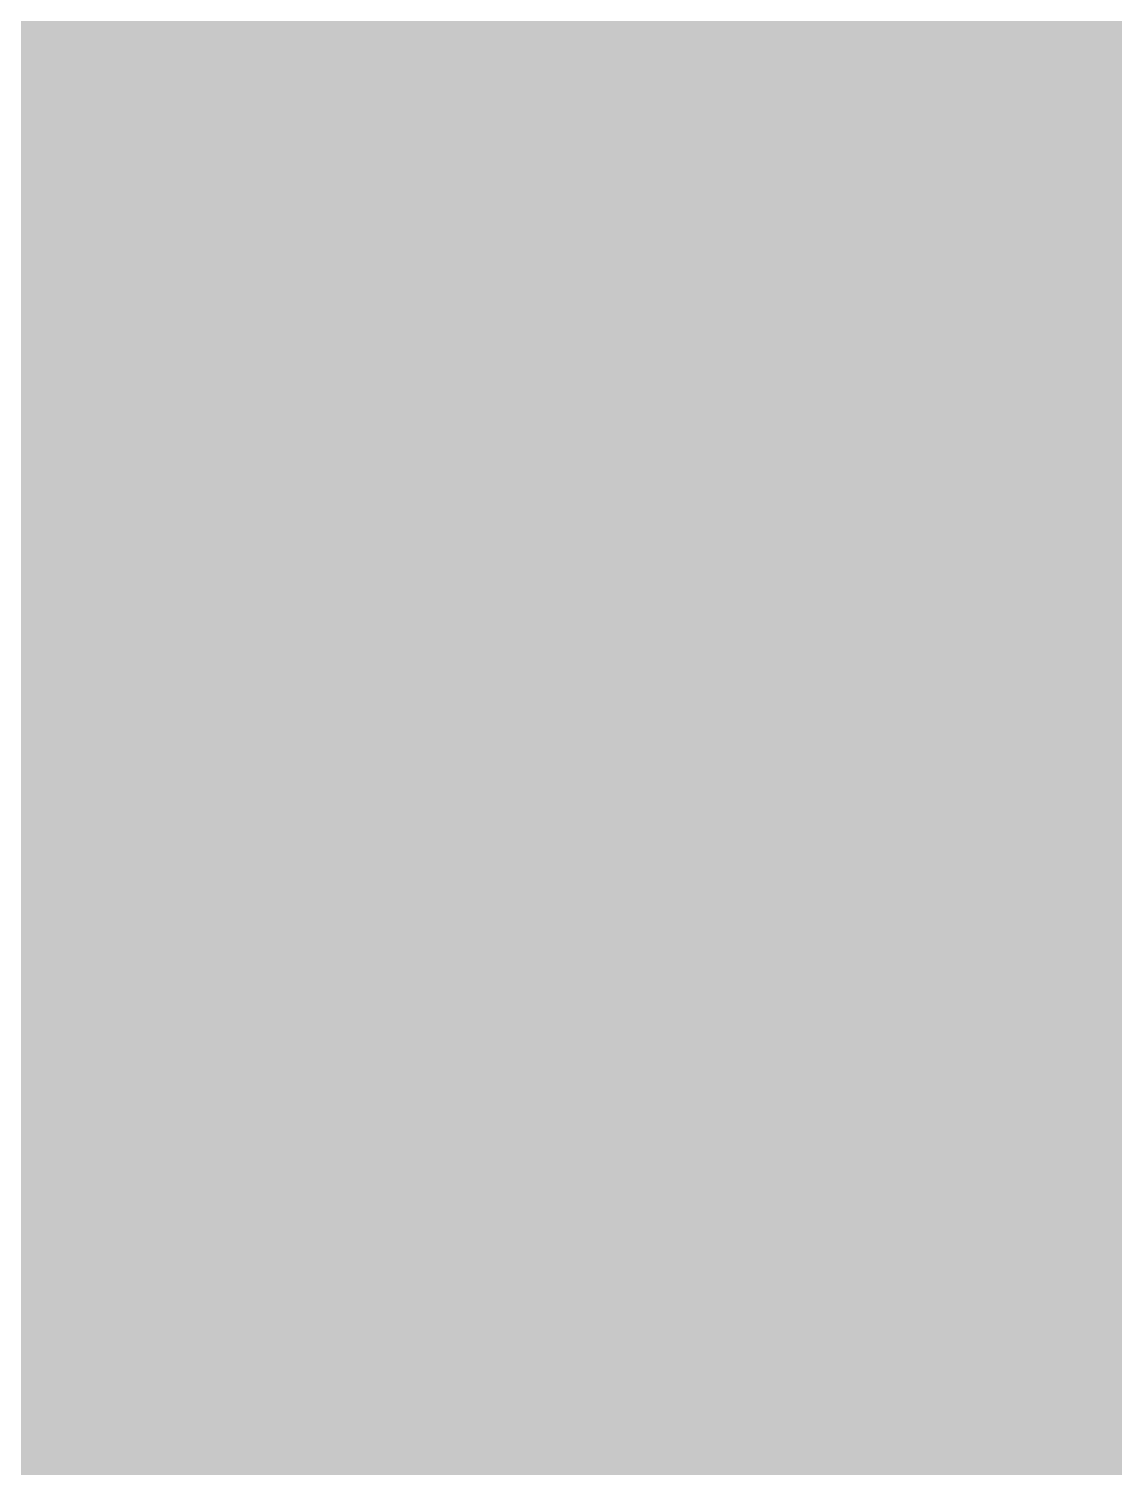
# Model space of a CAD drawing. Extents: x -72 to 72, y -47 to 50.
# Drawn here: x -31.14 to -26.86, y 4.85 to 10.51 of the extents above; entities that cross this region are included whole.
import ezdxf

# ---------------------------------------------------------------- set-up
doc = ezdxf.new("R2010")
doc.units = 0
doc.header["$MEASUREMENT"] = 0
doc.layers.get('0').update_dxf_attribs({"linetype": 'CONTINUOUS'})
for name, color, linetype in [('22-303-0_BOT', 7, 'CONTINUOUS'), ('22-303-0_DRD', 7, 'CONTINUOUS'), ('22-303-0_GND', 6, 'CONTINUOUS'), ('22-303-0_IN1', 4, 'CONTINUOUS'), ('22-303-0_IN2', 3, 'CONTINUOUS'), ('22-303-0_PWR', 5, 'CONTINUOUS'), ('22-303-0_SMB', 10, 'CONTINUOUS'), ('22-303-0_SMT', 14, 'CONTINUOUS'), ('22-303-0_SPB', 9, 'CONTINUOUS'), ('22-303-0_SPT', 12, 'CONTINUOUS'), ('22-303-0_SSB', 11, 'CONTINUOUS'), ('22-303-0_SST', 13, 'CONTINUOUS'), ('22-303-0_TOP', 8, 'CONTINUOUS'), ('THRUHOLE_TAP', 7, 'CONTINUOUS')]:
    doc.layers.add(name, color=color, linetype=linetype)

# ---------------------------------------------------------------- blocks, each defined once
blk = doc.blocks.new('RECTANGLE_4')
blk.add_solid([(0.4826, 0.4064), (0.4826, -0.4064), (-0.4826, 0.4064), (-0.4826, -0.4064)])
blk = doc.blocks.new('ROUND_48')
at = {"const_width": 0.29972}
blk.add_lwpolyline([(-0.14986, 0, 1), (0.14986, 0, 1)], format="xyb", close=True, dxfattribs=at)
blk = doc.blocks.new('ROUND_53')
at = {"const_width": 0.29972}
blk.add_lwpolyline([(-0.14986, 0, 1), (0.14986, 0, 1)], format="xyb", close=True, dxfattribs=at)
blk = doc.blocks.new('ROUND_81')
at = {"const_width": 0.0635}
blk.add_lwpolyline([(-0.03175, 0, 1), (0.03175, 0, 1)], format="xyb", close=True, dxfattribs=at)
blk = doc.blocks.new('ROUND_82')
at = {"const_width": 0.50038}
blk.add_lwpolyline([(-0.25019, 0, 1), (0.25019, 0, 1)], format="xyb", close=True, dxfattribs=at)
blk = doc.blocks.new('ROUND_83')
at = {"const_width": 0.50038}
blk.add_lwpolyline([(-0.25019, 0, 1), (0.25019, 0, 1)], format="xyb", close=True, dxfattribs=at)
blk = doc.blocks.new('OBLONG_39')
at = {"const_width": 0.2794}
blk.add_lwpolyline([(0, 0.7493), (0, -0.7493)], dxfattribs=at)
at = {"const_width": 0.1397}
for points in [[(-0.06985, 0.7493, 1), (0.06985, 0.7493, 1)], [(-0.06985, -0.7493, 1), (0.06985, -0.7493, 1)]]:
    blk.add_lwpolyline(points, format="xyb", close=True, dxfattribs=at)
blk = doc.blocks.new('RECTANGLE_40')
blk.add_solid([(0.1397, 0.889), (0.1397, -0.889), (-0.1397, 0.889), (-0.1397, -0.889)])
blk = doc.blocks.new('OBLONG_41')
at = {"const_width": 0.2794}
blk.add_lwpolyline([(0.7493, 0), (-0.7493, 0)], dxfattribs=at)
at = {"const_width": 0.1397}
for points in [[(-0.81915, 0, 1), (-0.67945, 0, 1)], [(0.67945, 0, 1), (0.81915, 0, 1)]]:
    blk.add_lwpolyline(points, format="xyb", close=True, dxfattribs=at)
blk = doc.blocks.new('ROUND_95')
at = {"const_width": 0.10033}
blk.add_lwpolyline([(-0.050164, 0, 1), (0.050164, 0, 1)], format="xyb", close=True, dxfattribs=at)

msp = doc.modelspace()

# ---------------------------------------------------------------- linework, layer by layer
at = {"layer": '22-303-0_BOT'}
for points, const_width in [([(-30.2768, 15.88516), (-30.2768, 6.5024)], 0.254), ([(-30.0482, 15.8877), (-30.0482, 6.5024)], 0.254), ([(-29.8196, 15.8877), (-29.8196, 6.5024)], 0.254), ([(-29.591, 15.8877), (-29.591, 1.6891)], 0.254), ([(-29.3624, 15.8877), (-29.3624, 3.3274)], 0.254), ([(-29.1338, 15.8877), (-29.1338, 3.3274)], 0.254), ([(-30.5054, 15.65656), (-30.5054, 6.5024)], 0.254), ([(-30.734, 15.42796), (-30.734, 6.5024)], 0.254), ([(-30.9626, 15.19936), (-30.9626, 6.5024)], 0.254), ([(-31.0007, 15.16126), (-31.0007, 6.5024)], 0.254), ([(-27.305, 13.13434), (-27.305, 7.8359)], 0.254), ([(-27.5336, 12.92606), (-27.5336, 7.9502)], 0.254), ([(-27.2415, 11.8364), (-27.2415, 10.2108)], 0.254), ([(-28.9052, 10.76706), (-28.9052, 8.65124)], 0.254), ([(-27.7622, 10.69086), (-27.7622, 7.96544)], 0.254), ([(-28.82646, 10.5918), (-31.0007, 10.5918)], 0.254), ([(-27.2415, 10.5918), (-27.813, 10.5918)], 0.254), ([(-28.6766, 10.43178), (-28.6766, 8.8138)], 0.254), ([(-27.9908, 10.414), (-27.9908, 8.65124)], 0.254), ([(-28.55214, 10.3632), (-31.0007, 10.3632)], 0.254), ([(-27.2415, 10.3632), (-28.08986, 10.3632)], 0.254), ([(-28.448, 10.33018), (-28.448, 8.85952)], 0.254), ([(-28.2194, 10.3251), (-28.2194, 8.8138)], 0.254), ([(-26.55824, 10.2108), (-27.2415, 10.2108)], 0.254), ([(-27.0764, 10.2108), (-27.0764, 9.525)], 0.254), ([(-26.55824, 10.2108), (-26.95194, 9.8171)], 0.254), ([(-26.8478, 10.2108), (-26.8478, 9.92124)], 0.254), ([(-26.63444, 10.1346), (-31.0007, 10.1346)], 0.254), ([(-26.86304, 9.906), (-31.0007, 9.906)], 0.254), ([(-27.04592, 9.6774), (-31.0007, 9.6774)], 0.254), ([(-27.0764, 9.525), (-27.0764, 7.05104)], 0.254), ([(-27.0764, 9.4488), (-31.0007, 9.4488)], 0.254), ([(-27.0764, 9.2202), (-31.0007, 9.2202)], 0.254), ([(-27.0764, 8.9916), (-31.0007, 8.9916)], 0.254), ([(-28.77566, 8.763), (-31.0007, 8.763)], 0.254), ([(-27.0764, 8.763), (-28.12034, 8.763)], 0.254), ([(-28.98394, 8.5344), (-31.0007, 8.5344)], 0.254), ([(-27.0764, 8.5344), (-27.91206, 8.5344)], 0.254), ([(-29.04998, 8.3058), (-31.0007, 8.3058)], 0.254), ([(-27.0764, 8.3058), (-27.84602, 8.3058)], 0.254), ([(-26.67, 2.6162), (-26.67, 4.318), (-28.448, 6.096), (-28.448, 8.255)], 0.2032), ([(-29.02458, 8.0772), (-31.0007, 8.0772)], 0.254), ([(-27.0764, 8.0772), (-27.86888, 8.0772)], 0.254), ([(-28.9052, 7.85876), (-28.9052, 3.3274)], 0.254), ([(-28.89504, 7.8486), (-31.0007, 7.8486)], 0.254), ([(-28.8544, 7.80796), (-28.8544, 6.096)], 0.254), ([(-27.0764, 7.8486), (-27.32278, 7.8486)], 0.254), ([(-28.8544, 7.62), (-31.0007, 7.62)], 0.254), ([(-27.0764, 7.62), (-27.13736, 7.62)], 0.254), ([(-28.8544, 7.3914), (-31.0007, 7.3914)], 0.254), ([(-28.8544, 7.1628), (-31.0007, 7.1628)], 0.254), ([(-27.0764, 7.1628), (-27.11704, 7.1628)], 0.254), ([(-28.8544, 6.9342), (-31.0007, 6.9342)], 0.254), ([(-27.305, 6.8961), (-27.305, 5.52704)], 0.254), ([(-27.17546, 6.9342), (-27.26182, 6.9342)], 0.254), ([(-28.0416, 6.87578), (-28.0416, 6.26364)], 0.254), ([(-27.9908, 6.84276), (-27.9908, 6.21284)], 0.254), ([(-27.5336, 6.7818), (-27.5336, 5.75564)], 0.254), ([(-27.7622, 6.76656), (-27.7622, 5.98424)], 0.254), ([(-28.8544, 6.7056), (-31.0007, 6.7056)], 0.254), ([(-27.26436, 6.7056), (-28.0416, 6.7056)], 0.254), ([(-29.6926, 6.5024), (-31.0007, 6.5024)], 0.254), ([(-30.48, 6.5024), (-30.48, 5.7912)], 0.254), ([(-29.6926, 6.5024), (-29.6926, 5.08)], 0.254), ([(-28.8544, 6.477), (-29.6926, 6.477)], 0.254), ([(-27.26182, 6.477), (-28.0416, 6.477)], 0.254), ([(-28.8544, 6.2484), (-29.6926, 6.2484)], 0.254), ([(-28.0416, 6.26364), (-26.38298, 4.60502)], 0.254), ([(-27.15768, 6.2484), (-28.02636, 6.2484)], 0.254), ([(-27.0764, 6.15696), (-27.0764, 5.29844)], 0.254), ([(-28.84678, 6.0198), (-29.6926, 6.0198)], 0.254), ([(-26.82494, 6.0198), (-27.79776, 6.0198)], 0.254), ([(-26.8478, 6.02488), (-26.8478, 5.06984)], 0.254), ([(-29.6926, 5.7912), (-30.48, 5.7912)], 0.254), ([(-30.48, 5.7912), (-29.464, 5.7912)], 0.2032), ([(-28.71724, 5.7912), (-29.6926, 5.7912)], 0.254), ([(-28.72994, 5.8039), (-27.0764, 4.15036)], 0.254), ([(-24.39924, 5.7912), (-27.56916, 5.7912)], 0.254), ([(-28.6766, 5.75056), (-28.6766, 3.3274)], 0.254), ([(-28.48864, 5.5626), (-29.6926, 5.5626)], 0.254), ([(-24.17064, 5.5626), (-27.34056, 5.5626)], 0.254), ([(-28.448, 5.52196), (-28.448, 3.3274)], 0.254), ([(-28.26004, 5.334), (-29.6926, 5.334)], 0.254), ([(-23.94204, 5.334), (-27.11196, 5.334)], 0.254), ([(-28.2194, 5.29336), (-28.2194, 3.84048)], 0.254), ([(-28.03144, 5.1054), (-29.6926, 5.1054)], 0.254), ([(-23.71344, 5.1054), (-26.88336, 5.1054)], 0.254), ([(-29.6926, 5.08), (-31.0007, 5.08)], 0.254), ([(-29.6926, 5.08), (-29.6926, 3.6576)], 0.254), ([(-27.9908, 5.06476), (-27.9908, 4.0767)], 0.254), ([(-27.80284, 4.8768), (-29.6926, 4.8768)], 0.254), ([(-27.7622, 4.83616), (-27.7622, 4.15544)], 0.254)]:
    msp.add_lwpolyline(points, dxfattribs=dict(at, const_width=const_width))
at = {"layer": '22-303-0_BOT', "const_width": 0.254}
for points in [[(-28.92552, 10.922, 0.4142136), (-28.321, 10.31748)], [(-28.321, 10.31748, 0.4142136), (-27.71648, 10.922)], [(-26.95702, 9.81202, 0.1989124), (-27.07591, 9.525)], [(-28.448, 8.85952, 0.4142136), (-29.05252, 8.255)], [(-27.84348, 8.255, 0.4142136), (-28.448, 8.85952)], [(-29.05252, 8.255, 0.2113092), (-28.85464, 7.80769)], [(-27.9527, 7.90702, 0.154319), (-27.84268, 8.255)], [(-27.686, 7.97052, 0.1150023), (-27.95329, 7.90822)], [(-27.08148, 7.366, 0.4142136), (-27.686, 7.97052)], [(-27.686, 6.76148, 0.4142136), (-27.08148, 7.366)], [(-27.0764, 7.05104, 0.2113087), (-27.27416, 6.604)], [(-28.0416, 6.87578, 0.1581908), (-27.686, 6.76039)], [(-27.27452, 6.604, 0.4142136), (-26.67, 5.99948)], [(-28.8544, 6.096, 0.1989133), (-28.73537, 5.80863)], [(-28.8544, 6.096, 0.1989133), (-28.73537, 5.80863)]]:
    msp.add_lwpolyline(points, format="xyb", dxfattribs=at)
at = {"layer": '22-303-0_DRD', "const_width": 0.254}
for points in [[(-27.686, 11.557), (-28.956, 10.287)], [(-27.686, 10.287), (-28.956, 11.557)], [(-27.813, 8.89), (-29.083, 7.62)], [(-27.813, 7.62), (-29.083, 8.89)], [(-27.051, 8.001), (-28.321, 6.731)], [(-27.051, 6.731), (-28.321, 8.001)], [(-26.035, 7.239), (-27.305, 5.969)], [(-26.035, 5.969), (-27.305, 7.239)], [(-28.829, 6.4262), (-30.099, 5.1562)], [(-28.829, 5.1562), (-30.099, 6.4262)]]:
    msp.add_lwpolyline(points, dxfattribs=at)
at = {"layer": '22-303-0_IN1'}
for points, const_width in [([(-29.0576, 16.3703), (-29.0576, 6.23824)], 0.254), ([(-30.6578, 16.26616), (-30.6578, 5.4864)], 0.254), ([(-30.8864, 16.03756), (-30.8864, 5.4864)], 0.254), ([(-31.115, 15.80896), (-31.115, 5.4864)], 0.254), ([(-54.61, 13.97), (-53.213, 15.367), (-48.641, 15.367), (-38.354, 5.08), (-24.003, 5.08), (-22.86, 3.937), (-22.86, 2.54)], 0.2032), ([(-30.4292, 14.95806), (-30.4292, 5.4864)], 0.254), ([(-29.2862, 14.88186), (-29.2862, 6.36778)], 0.254), ([(-30.2006, 14.62278), (-30.2006, 5.4864)], 0.254), ([(-29.5148, 14.605), (-29.5148, 6.39318)], 0.254), ([(-29.972, 14.52118), (-29.972, 6.11886)], 0.254), ([(-29.7434, 14.5161), (-29.7434, 6.32714)], 0.254), ([(-27.686, 7.366), (-26.162, 8.89), (-15.494, 8.89), (-12.192, 12.192), (-12.192, 13.589)], 0.2032), ([(-27.4574, 12.97178), (-27.4574, 8.16864)], 0.254), ([(-27.686, 12.87018), (-27.686, 7.97052)], 0.254), ([(-27.2288, 12.46886), (-27.2288, 8.39724)], 0.254), ([(-27.0002, 12.192), (-27.0002, 8.62584)], 0.254), ([(-26.7716, 12.1031), (-26.7716, 8.85444)], 0.254), ([(-28.829, 10.59434), (-28.829, 8.7249)], 0.254), ([(-28.71724, 10.4648), (-35.1536, 10.4648)], 0.254), ([(-20.8407, 10.4648), (-27.92476, 10.4648)], 0.254), ([(-27.9146, 10.47496), (-27.9146, 8.53948)], 0.254), ([(-28.6004, 10.38606), (-28.6004, 8.8392)], 0.254), ([(-28.3718, 10.32002), (-28.3718, 8.85444)], 0.254), ([(-28.1432, 10.34288), (-28.1432, 8.7757)], 0.254), ([(-20.91944, 10.2362), (-35.1536, 10.2362)], 0.254), ([(-20.9042, 10.0076), (-33.34766, 10.0076)], 0.254), ([(-20.7899, 9.779), (-33.12414, 9.779)], 0.254), ([(-15.40764, 9.5504), (-33.05302, 9.5504)], 0.254), ([(-15.63624, 9.3218), (-32.15386, 9.3218)], 0.254), ([(-26.44902, 9.17702), (-27.65552, 7.97052)], 0.254), ([(-26.53284, 9.0932), (-31.877, 9.0932)], 0.254), ([(-26.76144, 8.8646), (-31.7881, 8.8646)], 0.254), ([(-28.9179, 8.636), (-31.79318, 8.636)], 0.254), ([(-26.99004, 8.636), (-27.9781, 8.636)], 0.254), ([(-29.0322, 8.4074), (-31.89478, 8.4074)], 0.254), ([(-27.21864, 8.4074), (-27.8638, 8.4074)], 0.254), ([(-29.04744, 8.1788), (-32.23006, 8.1788)], 0.254), ([(-27.44724, 8.1788), (-27.84856, 8.1788)], 0.254), ([(-28.9687, 7.9502), (-35.54476, 7.9502)], 0.254), ([(-27.84094, 7.9502), (-27.92476, 7.9502)], 0.254), ([(-27.9146, 7.97052), (-27.9146, 7.9248)], 0.254), ([(-27.65552, 7.97052), (-27.68577, 7.96823)], 0.254), ([(-26.56332, 7.91464), (-27.08148, 7.39394)], 0.254), ([(-28.829, 7.7851), (-28.829, 5.4864)], 0.254), ([(-28.73248, 7.7216), (-35.6108, 7.7216)], 0.254), ([(-26.7716, 7.70636), (-26.7716, 7.19836)], 0.254), ([(-26.62936, 7.7216), (-26.75636, 7.7216)], 0.254), ([(-28.6004, 7.6708), (-28.6004, 5.4864)], 0.254), ([(-28.3718, 7.65556), (-28.3718, 5.4864)], 0.254), ([(-28.27782, 7.493), (-35.7251, 7.493)], 0.254), ([(-27.0002, 7.47776), (-27.0002, 7.10946)], 0.254), ([(-26.62682, 7.493), (-26.98496, 7.493)], 0.254), ([(-27.08148, 7.366), (-27.08212, 7.39391)], 0.254), ([(-28.28036, 7.2644), (-39.96436, 7.2644)], 0.254), ([(-26.52268, 7.2644), (-27.0891, 7.2644)], 0.254), ([(-28.19146, 7.0358), (-39.73576, 7.0358)], 0.254), ([(-27.09164, 7.0358), (-27.178, 7.0358)], 0.254), ([(-28.1432, 6.96976), (-28.1432, 5.4864)], 0.254), ([(-27.2288, 6.96976), (-27.2288, 6.83514)], 0.254), ([(-27.91714, 6.8072), (-39.50716, 6.8072)], 0.254), ([(-27.9146, 6.8072), (-27.9146, 5.4864)], 0.254), ([(-27.4574, 6.8072), (-27.4574, 5.4864)], 0.254), ([(-27.23896, 6.8072), (-27.45486, 6.8072)], 0.254), ([(-27.686, 6.76148), (-27.686, 5.4864)], 0.254), ([(-27.27452, 6.5786), (-39.27856, 6.5786)], 0.254), ([(-29.69514, 6.35), (-39.04996, 6.35)], 0.254), ([(-27.21864, 6.35), (-29.23286, 6.35)], 0.254), ([(-27.2288, 6.37286), (-27.2288, 5.4864)], 0.254), ([(-29.96946, 6.1214), (-38.82136, 6.1214)], 0.254), ([(-27.03322, 6.1214), (-28.956, 6.1214)], 0.254), ([(-27.0002, 6.096), (-27.0002, 5.4864)], 0.254), ([(-26.7716, 6.0071), (-26.7716, 5.4864)], 0.254), ([(-30.05836, 5.8928), (-38.59276, 5.8928)], 0.254), ([(-20.72894, 5.8928), (-28.8671, 5.8928)], 0.254), ([(-30.05582, 5.6642), (-38.36416, 5.6642)], 0.254), ([(-20.28952, 5.6642), (-28.87218, 5.6642)], 0.254), ([(-29.9847, 5.4864), (-38.18636, 5.4864)], 0.254), ([(-24.003, 5.4864), (-28.94076, 5.4864)], 0.254)]:
    msp.add_lwpolyline(points, dxfattribs=dict(at, const_width=const_width))
at = {"layer": '22-303-0_IN1', "const_width": 0.254}
for points in [[(-28.92552, 10.922, 0.4142136), (-28.321, 10.31748)], [(-28.321, 10.31748, 0.4142136), (-27.71648, 10.922)], [(-28.448, 8.85952, 0.4142136), (-29.05252, 8.255)], [(-27.84348, 8.255, 0.4142136), (-28.448, 8.85952)], [(-29.05252, 8.255, 0.4142136), (-28.448, 7.65048)], [(-27.9527, 7.90702, 0.154319), (-27.84268, 8.255)], [(-27.686, 7.97052, 0.1150023), (-27.95329, 7.90822)], [(-28.448, 7.65048, 0.1145327), (-28.18171, 7.71228)], [(-28.1813, 7.71144, 0.1534382), (-28.28986, 7.366)], [(-28.29052, 7.366, 0.4142136), (-27.686, 6.76148)], [(-27.686, 6.76148, 0.4142136), (-27.08148, 7.366)], [(-26.67, 7.20852, 0.4142136), (-27.27452, 6.604)], [(-27.27452, 6.604, 0.4142136), (-26.67, 5.99948)], [(-29.464, 6.39572, 0.4142136), (-30.06852, 5.7912)], [(-28.85948, 5.7912, 0.4142136), (-29.464, 6.39572)], [(-30.06852, 5.7912, 0.1331772), (-29.98571, 5.48581)], [(-28.94076, 5.4864, 0.1326374), (-28.85846, 5.7912)]]:
    msp.add_lwpolyline(points, format="xyb", dxfattribs=at)
at = {"layer": '22-303-0_IN2'}
for points, const_width in [([(-22.733, 6.604), (-22.733, 7.239), (-25.781, 10.287), (-47.879, 10.287), (-52.07, 6.096), (-52.07, 4.572)], 0.2032), ([(-25.94864, 9.8806), (-33.19526, 9.8806)], 0.254), ([(-31.1912, 9.8806), (-31.1912, 8.0264)], 0.254), ([(-30.9626, 9.8806), (-30.9626, 8.0264)], 0.254), ([(-30.734, 9.8806), (-30.734, 8.0264)], 0.254), ([(-30.5054, 9.8806), (-30.5054, 8.0264)], 0.254), ([(-30.2768, 9.8806), (-30.2768, 8.0264)], 0.254), ([(-30.0482, 9.8806), (-30.0482, 8.0264)], 0.254), ([(-29.8196, 9.8806), (-29.8196, 8.0264)], 0.254), ([(-29.591, 9.8806), (-29.591, 8.0264)], 0.254), ([(-29.3624, 9.8806), (-29.3624, 8.0264)], 0.254), ([(-29.1338, 9.8806), (-29.1338, 7.97052)], 0.254), ([(-28.9052, 9.8806), (-28.9052, 8.65124)], 0.254), ([(-28.6766, 9.8806), (-28.6766, 8.8138)], 0.254), ([(-28.448, 9.8806), (-28.448, 8.85952)], 0.254), ([(-28.2194, 9.8806), (-28.2194, 8.8138)], 0.254), ([(-27.9908, 9.8806), (-27.9908, 8.65124)], 0.254), ([(-27.7622, 9.8806), (-27.7622, 7.96544)], 0.254), ([(-27.5336, 9.8806), (-27.5336, 7.9502)], 0.254), ([(-27.305, 9.8806), (-27.305, 7.8359)], 0.254), ([(-27.0764, 9.8806), (-27.0764, 7.05104)], 0.254), ([(-26.8478, 9.8806), (-26.8478, 7.18058)], 0.254), ([(-25.74544, 9.6774), (-33.08096, 9.6774)], 0.254), ([(-25.51684, 9.4488), (-33.05048, 9.4488)], 0.254), ([(-25.28824, 9.2202), (-33.11144, 9.2202)], 0.254), ([(-25.05964, 8.9916), (-33.30702, 8.9916)], 0.254), ([(13.716, -4.445), (-2.921, -4.445), (-13.462, 6.096), (-13.462, 6.985), (-14.986, 8.509), (-21.463, 8.509), (-21.971, 8.001), (-21.971, 6.477), (-22.733, 5.715), (-27.432, 5.715), (-29.337, 7.62), (-33.401, 7.62), (-34.544, 8.763), (-37.084, 8.763)], 0.2032), ([(-28.77566, 8.763), (-33.96996, 8.763)], 0.254), ([(-24.83104, 8.763), (-28.12034, 8.763)], 0.254), ([(-28.98394, 8.5344), (-33.74136, 8.5344)], 0.254), ([(-24.60244, 8.5344), (-27.91206, 8.5344)], 0.254), ([(-29.04998, 8.3058), (-33.51276, 8.3058)], 0.254), ([(-24.37384, 8.3058), (-27.84602, 8.3058)], 0.254), ([(-29.02458, 8.0772), (-33.28416, 8.0772)], 0.254), ([(-24.14524, 8.0772), (-27.86888, 8.0772)], 0.254), ([(-29.337, 8.0264), (-33.23336, 8.0264)], 0.254), ([(-29.0449, 7.90194), (-28.21432, 7.07136)], 0.254), ([(-28.9052, 7.85876), (-28.9052, 7.76224)], 0.254), ([(-28.89504, 7.8486), (-28.99156, 7.8486)], 0.254), ([(-23.91664, 7.8486), (-27.32278, 7.8486)], 0.254), ([(-28.6766, 7.6962), (-28.6766, 7.53364)], 0.254), ([(-28.2194, 7.6962), (-28.2194, 7.65048)], 0.254), ([(-28.448, 7.65048), (-28.448, 7.30504)], 0.254), ([(-28.23464, 7.62), (-28.76296, 7.62)], 0.254), ([(-23.68804, 7.62), (-27.13736, 7.62)], 0.254), ([(-28.29052, 7.3914), (-28.53436, 7.3914)], 0.254), ([(-23.45944, 7.3914), (-27.08148, 7.3914)], 0.254), ([(-29.50464, 7.2136), (-33.401, 7.2136)], 0.254), ([(-31.1912, 7.2136), (-31.1912, 1.9304)], 0.254), ([(-30.9626, 7.2136), (-30.9626, 1.9304)], 0.254), ([(-30.734, 7.2136), (-30.734, 1.9304)], 0.254), ([(-30.5054, 7.2136), (-30.5054, 1.9304)], 0.254), ([(-30.2768, 7.2136), (-30.2768, 1.9304)], 0.254), ([(-30.0482, 7.2136), (-30.0482, 1.9304)], 0.254), ([(-29.8196, 7.2136), (-29.8196, 1.9304)], 0.254), ([(-29.591, 7.2136), (-29.591, 1.9304)], 0.254), ([(-29.50464, 7.2136), (-27.71902, 5.42798)], 0.254), ([(-29.45384, 7.1628), (-46.36516, 7.1628)], 0.254), ([(-28.25496, 7.1628), (-28.30576, 7.1628)], 0.254), ([(-26.90114, 7.1628), (-27.11704, 7.1628)], 0.254), ([(-29.3624, 7.07136), (-29.3624, 1.9304)], 0.254), ([(-29.22524, 6.9342), (-46.59376, 6.9342)], 0.254), ([(-27.305, 6.8961), (-27.305, 6.16204)], 0.254), ([(-27.17546, 6.9342), (-27.26182, 6.9342)], 0.254), ([(-29.1338, 6.84276), (-29.1338, 1.9304)], 0.254), ([(-27.98064, 6.83768), (-27.26436, 6.1214)], 0.254), ([(-27.5336, 6.7818), (-27.5336, 6.39064)], 0.254), ([(-27.7622, 6.76656), (-27.7622, 6.61924)], 0.254), ([(-28.99664, 6.7056), (-46.82236, 6.7056)], 0.254), ([(-27.26436, 6.7056), (-27.84856, 6.7056)], 0.254), ([(-28.9052, 6.61416), (-28.9052, 1.9304)], 0.254), ([(-28.76804, 6.477), (-47.05096, 6.477)], 0.254), ([(-27.26182, 6.477), (-27.61996, 6.477)], 0.254), ([(-28.6766, 6.38556), (-28.6766, 1.9304)], 0.254), ([(-28.53944, 6.2484), (-47.2186, 6.2484)], 0.254), ([(-27.15768, 6.2484), (-27.39136, 6.2484)], 0.254), ([(-28.448, 6.15696), (-28.448, 1.9304)], 0.254), ([(-27.03322, 6.1214), (-27.26436, 6.1214)], 0.254), ([(-27.0764, 6.15696), (-27.0764, 6.1214)], 0.254), ([(-28.31084, 6.0198), (-47.2186, 6.0198)], 0.254), ([(-28.2194, 5.92836), (-28.2194, 3.84048)], 0.254), ([(-28.08224, 5.7912), (-47.2186, 5.7912)], 0.254), ([(-27.9908, 5.69976), (-27.9908, 4.0767)], 0.254), ([(-27.85364, 5.5626), (-47.2186, 5.5626)], 0.254), ([(-27.7622, 5.47116), (-27.7622, 4.15544)], 0.254), ([(-27.57424, 5.334), (-47.2186, 5.334)], 0.254), ([(-27.5336, 5.3213), (-27.5336, 4.1402)], 0.254), ([(-22.733, 5.3086), (-27.432, 5.3086)], 0.254), ([(-27.305, 5.3086), (-27.305, 4.0259)], 0.254), ([(-27.0764, 5.3086), (-27.0764, 1.9304)], 0.254), ([(-26.8478, 5.3086), (-26.8478, 1.9304)], 0.254), ([(-22.71776, 5.1054), (-47.2186, 5.1054)], 0.254), ([(-22.94636, 4.8768), (-31.77286, 4.8768)], 0.254)]:
    msp.add_lwpolyline(points, dxfattribs=dict(at, const_width=const_width))
at = {"layer": '22-303-0_IN2', "const_width": 0.254}
for points in [[(-28.448, 8.85952, 0.4142136), (-29.05252, 8.255)], [(-27.84348, 8.255, 0.4142136), (-28.448, 8.85952)], [(-29.05252, 8.255, 0.4142136), (-28.448, 7.65048)], [(-27.9527, 7.90702, 0.154319), (-27.84268, 8.255)], [(-29.04998, 7.90702, 0.1989124), (-29.337, 8.02591)], [(-29.04998, 7.90702, 0.1989124), (-29.337, 8.02591)], [(-27.686, 7.97052, 0.1150023), (-27.95329, 7.90822)], [(-27.08148, 7.366, 0.4142136), (-27.686, 7.97052)], [(-28.448, 7.65048, 0.1145327), (-28.18171, 7.71228)], [(-28.1813, 7.71144, 0.1534382), (-28.28986, 7.366)], [(-28.29052, 7.366, 0.1278732), (-28.21397, 7.07156)], [(-27.686, 6.76148, 0.4142136), (-27.08148, 7.366)], [(-26.67, 7.20852, 0.4142136), (-27.27452, 6.604)], [(-27.98064, 6.83768, 0.1278727), (-27.686, 6.76108)], [(-27.27452, 6.604, 0.2356246), (-27.03352, 6.12099)], [(-27.71902, 5.42798, 0.1989124), (-27.432, 5.30909)]]:
    msp.add_lwpolyline(points, format="xyb", dxfattribs=at)
at = {"layer": '22-303-0_SSB', "const_width": 0.1524}
for points in [[(-27.432, 10.033), (-24.638, 10.033), (-24.638, 15.367), (-27.432, 15.367), (-27.432, 10.033)], [(-31.05658, 8.22452), (-31.05658, 7.98576)], [(-31.05658, 8.10514), (-30.04058, 8.10514), (-30.21076, 7.98576)], [(-30.8864, 7.50316), (-31.05658, 7.44474), (-31.05658, 7.08914), (-30.8864, 7.03072), (-30.21076, 7.03072), (-30.04058, 7.08914), (-30.04058, 7.44474), (-30.21076, 7.50316)], [(-29.6545, 6.5405), (-29.6545, 3.6195), (-31.2928, 3.6195), (-31.2928, 6.5405), (-29.6545, 6.5405)], [(-29.05506, 5.1943), (-29.05506, 4.72186), (-28.37942, 5.1943), (-28.20924, 5.1943), (-28.03906, 5.13588), (-28.03906, 4.78028), (-28.20924, 4.72186)], [(-26.81224, 5.1943), (-26.81224, 4.72186), (-26.13406, 4.95808), (-26.13406, 5.07746), (-27.15006, 5.07746)]]:
    msp.add_lwpolyline(points, dxfattribs=at)
at = {"layer": '22-303-0_SST', "const_width": 0.1524}
for points in [[(-19.685, 7.493), (-19.685, 15.24), (-28.575, 15.24), (-28.575, 6.35), (-20.828, 6.35), (-19.685, 7.493)], [(-29.95168, 6.04012), (-30.12186, 6.09854), (-30.29204, 6.09854), (-30.45968, 6.04012), (-30.45968, 5.68452), (-30.29204, 5.6261), (-30.12186, 5.6261), (-29.95168, 5.68452), (-29.95168, 6.04012), (-29.78404, 6.09854), (-29.61386, 6.09854), (-29.44368, 6.04012), (-29.44368, 5.68452), (-29.61386, 5.6261), (-29.78404, 5.6261), (-29.95168, 5.68452)], [(-29.44368, 5.26034), (-29.44368, 4.7879), (-30.12186, 5.26034), (-30.29204, 5.26034), (-30.45968, 5.20192), (-30.45968, 4.84632), (-30.29204, 4.7879)]]:
    msp.add_lwpolyline(points, dxfattribs=at)
at = {"layer": '22-303-0_TOP'}
for points, const_width in [([(-23.39848, 5.0038), (-23.39848, 7.14248), (-28.194, 11.938), (-28.321, 11.938)], 0.2032), ([(-23.89886, 5.0038), (-23.89886, 7.00786), (-27.813, 10.922), (-28.321, 10.922)], 0.2032), ([(-29.8831, 10.48766), (-33.58134, 10.48766), (-36.195, 7.874)], 0.2032), ([(-29.8831, 9.98728), (-27.51328, 9.98728), (-24.638, 7.112), (-24.638, 6.604)], 0.2032), ([(-27.68092, 9.58088), (-28.69946, 9.58088)], 0.254), ([(-28.6766, 9.58088), (-28.6766, 9.39292)], 0.254), ([(-28.448, 9.58088), (-28.448, 9.30402)], 0.254), ([(-28.2194, 9.58088), (-28.2194, 9.07796)], 0.254), ([(-27.9908, 9.58088), (-27.9908, 8.65124)], 0.254), ([(-27.7622, 9.58088), (-27.7622, 7.96544)], 0.254), ([(-27.68092, 9.58088), (-25.09774, 6.99516)], 0.254), ([(-33.655, 9.4869), (-29.8831, 9.4869)], 0.2032), ([(-27.54884, 9.4488), (-28.6893, 9.4488)], 0.254), ([(-27.5336, 9.43356), (-27.5336, 7.9502)], 0.254), ([(-28.4099, 9.26846), (-28.16098, 9.01954)], 0.254), ([(-27.32024, 9.2202), (-28.36164, 9.2202)], 0.254), ([(-27.305, 9.20496), (-27.305, 7.8359)], 0.254), ([(-31.06674, 9.0805), (-33.20796, 9.0805)], 0.254), ([(-31.1912, 9.0805), (-31.1912, 7.4422)], 0.254), ([(-31.0769, 8.9916), (-33.30702, 8.9916)], 0.254), ([(-27.09164, 8.9916), (-28.13558, 8.9916)], 0.254), ([(-28.448, 8.255), (-28.448, 8.73252), (-28.702, 8.98652), (-29.8831, 8.98652)], 0.2032), ([(-27.0764, 8.97636), (-27.0764, 7.32536)], 0.254), ([(-31.01594, 8.763), (-34.73196, 8.763)], 0.254), ([(-26.86304, 8.763), (-28.0416, 8.763)], 0.254), ([(-28.0416, 8.73252), (-28.0416, 8.70204)], 0.254), ([(-26.8478, 8.74776), (-26.8478, 7.18058)], 0.254), ([(-31.07436, 8.5344), (-34.96056, 8.5344)], 0.254), ([(-26.63444, 8.5344), (-27.91206, 8.5344)], 0.254), ([(-31.0388, 8.3058), (-31.5976, 8.3058)], 0.254), ([(-26.40584, 8.3058), (-27.84602, 8.3058)], 0.254), ([(-31.06674, 8.0772), (-31.5976, 8.0772)], 0.254), ([(-26.17724, 8.0772), (-27.86888, 8.0772)], 0.254), ([(-31.05404, 7.8486), (-31.5976, 7.8486)], 0.254), ([(-25.94864, 7.8486), (-27.32278, 7.8486)], 0.254), ([(-28.6766, 7.6962), (-28.6766, 7.08914)], 0.254), ([(-28.2194, 7.6962), (-28.2194, 7.65048)], 0.254), ([(-29.8831, 7.48538), (-32.12338, 7.48538), (-32.3342, 7.6962), (-32.385, 7.6962)], 0.2032), ([(-28.448, 7.65048), (-28.448, 6.86054)], 0.254), ([(-31.05658, 7.62), (-31.5976, 7.62)], 0.254), ([(-28.23464, 7.62), (-28.70962, 7.62)], 0.254), ([(-25.72004, 7.62), (-27.13736, 7.62)], 0.254), ([(-31.0769, 7.48538), (-29.8831, 7.48538)], 0.254), ([(-28.6893, 7.48538), (-29.8831, 7.48538)], 0.254), ([(-31.07436, 7.4422), (-31.5976, 7.4422)], 0.254), ([(-28.29052, 7.3914), (-28.69946, 7.3914)], 0.254), ([(-25.49144, 7.3914), (-27.08148, 7.3914)], 0.254), ([(-27.08148, 7.33298), (-27.08148, 7.366)], 0.254), ([(-27.40152, 5.0038), (-27.40152, 7.08152), (-27.686, 7.366)], 0.2032), ([(-28.25496, 7.1628), (-28.72486, 7.1628)], 0.254), ([(-28.71216, 7.12216), (-28.37942, 6.78942)], 0.254), ([(-26.90114, 7.1628), (-27.00274, 7.1628)], 0.254), ([(-28.2194, 7.08152), (-28.2194, 6.06298)], 0.254), ([(-32.385, 6.2738), (-32.385, 6.35), (-31.75, 6.985), (-29.8831, 6.985)], 0.3048), ([(-24.39924, 5.0038), (-24.39924, 3.556), (-24.39924, 2.54), (-24.65324, 2.286), (-27.686, 2.286), (-28.702, 3.302), (-28.702, 6.46684), (-29.21762, 6.985), (-29.8831, 6.985)], 0.3048), ([(-28.10764, 6.9342), (-28.52166, 6.9342)], 0.254), ([(-27.9908, 6.84276), (-27.9908, 6.18744)], 0.254), ([(-27.80792, 6.77418), (-27.80792, 6.1976)], 0.254), ([(-27.80792, 6.7056), (-28.31084, 6.7056)], 0.254), ([(-29.8831, 6.5278), (-31.5595, 6.5278)], 0.254), ([(-31.1912, 6.5278), (-31.1912, 5.09524)], 0.254), ([(-30.9626, 6.5278), (-30.9626, 4.86664)], 0.254), ([(-30.734, 6.5278), (-30.734, 4.63804)], 0.254), ([(-30.5054, 6.5278), (-30.5054, 4.40944)], 0.254), ([(-30.2768, 6.5278), (-30.2768, 4.18084)], 0.254), ([(-30.0482, 6.5278), (-30.0482, 3.95224)], 0.254), ([(-29.40812, 6.5278), (-29.8831, 6.5278)], 0.254), ([(-29.8196, 6.5278), (-29.8196, 3.72364)], 0.254), ([(-29.591, 6.5278), (-29.591, 3.49504)], 0.254), ([(-29.40812, 6.5278), (-29.1592, 6.27888)], 0.254), ([(-29.35732, 6.477), (-31.5976, 6.477)], 0.254), ([(-29.3624, 6.48208), (-29.3624, 3.26644)], 0.254), ([(-27.80792, 6.477), (-28.2448, 6.477)], 0.254), ([(-28.2448, 6.46684), (-28.2448, 6.03504)], 0.254), ([(-29.1592, 6.27888), (-29.1592, 3.302)], 0.254), ([(-29.1592, 6.2484), (-31.5976, 6.2484)], 0.254), ([(-27.80792, 6.2484), (-28.2448, 6.2484)], 0.254), ([(-27.80792, 6.1976), (-27.84602, 6.1976)], 0.254), ([(-29.1592, 6.0198), (-31.5976, 6.0198)], 0.254), ([(-29.1592, 5.7912), (-31.5976, 5.7912)], 0.254), ([(-29.1592, 5.5626), (-41.56456, 5.5626)], 0.254), ([(-29.1592, 5.334), (-31.48076, 5.334)], 0.254), ([(-31.3309, 5.23494), (-27.89936, 1.8034)], 0.254), ([(-29.1592, 5.1054), (-31.20136, 5.1054)], 0.254), ([(-29.1592, 4.8768), (-30.97276, 4.8768)], 0.254)]:
    msp.add_lwpolyline(points, dxfattribs=dict(at, const_width=const_width))
at = {"layer": '22-303-0_TOP', "const_width": 0.254}
for points in [[(-28.6893, 9.4869, 0.053322), (-28.69935, 9.5809)], [(-28.69438, 9.39292, 0.0527234), (-28.68444, 9.4869)], [(-28.41498, 9.27354, 0.1972878), (-28.69946, 9.39242)], [(-28.41498, 9.27354, 0.1972878), (-28.69946, 9.39242)], [(-31.06674, 9.0805, 0.0533228), (-31.07679, 8.98652)], [(-28.0416, 8.73252, 0.1989115), (-28.16063, 9.01989)], [(-31.0769, 8.98652, 0.1517213), (-30.99869, 8.7347)], [(-30.99816, 8.73506, 0.1505104), (-31.07483, 8.48614)], [(-27.84348, 8.255, 0.211308), (-28.04135, 8.70231)], [(-31.0769, 8.48614, 0.1517213), (-30.99869, 8.23432)], [(-27.9527, 7.90702, 0.154319), (-27.84268, 8.255)], [(-30.99816, 8.23468, 0.1505104), (-31.07483, 7.98576)], [(-31.0769, 7.98576, 0.1517213), (-30.99869, 7.73394)], [(-27.686, 7.97052, 0.1150023), (-27.95329, 7.90822)], [(-27.08148, 7.366, 0.4142136), (-27.686, 7.97052)], [(-30.99816, 7.7343, 0.1505104), (-31.07483, 7.48538)], [(-28.6893, 7.48538, 0.1496881), (-28.76552, 7.73428)], [(-28.76296, 7.73938, 0.1379528), (-28.448, 7.6508)], [(-28.448, 7.65048, 0.1145327), (-28.18171, 7.71228)], [(-28.1813, 7.71144, 0.1534382), (-28.28986, 7.366)], [(-31.0769, 7.48538, 0.0243538), (-31.07479, 7.44216)], [(-28.7655, 7.23392, 0.150895), (-28.68784, 7.48538)], [(-28.29052, 7.366, 0.3558857), (-27.80792, 6.77418)], [(-26.99512, 7.112, 0.1488614), (-27.08106, 7.33331)], [(-28.71216, 7.12216, 0.0700728), (-28.76644, 7.23328)], [(-26.67, 7.20852, 0.1432969), (-26.99587, 7.11317)], [(-28.2448, 6.46684, 0.1989116), (-28.37871, 6.79013)], [(-27.9019, 6.1976, 0.2243152), (-28.24524, 6.0354)], [(-27.84602, 6.19252, 0.0316327), (-27.9019, 6.19606)]]:
    msp.add_lwpolyline(points, format="xyb", dxfattribs=at)

# ---------------------------------------------------------------- block references
at = {"layer": '22-303-0_BOT'}
for name, p in [('ROUND_48', (-28.448, 8.255)), ('ROUND_48', (-27.686, 7.366)), ('ROUND_53', (-26.67, 6.604)), ('RECTANGLE_4', (-30.48, 5.7912)), ('ROUND_48', (-29.464, 5.7912))]:
    msp.add_blockref(name, p, dxfattribs=at)
at = {"layer": '22-303-0_GND'}
for name, p in [('ROUND_83', (-28.321, 10.922)), ('ROUND_83', (-28.448, 8.255)), ('ROUND_83', (-27.686, 7.366)), ('ROUND_82', (-26.67, 6.604)), ('ROUND_81', (-29.464, 5.7912))]:
    msp.add_blockref(name, p, dxfattribs=at)
at = {"layer": '22-303-0_IN1'}
for name, p in [('ROUND_48', (-28.448, 8.255)), ('ROUND_48', (-27.686, 7.366)), ('ROUND_53', (-26.67, 6.604)), ('ROUND_53', (-29.464, 5.7912))]:
    msp.add_blockref(name, p, dxfattribs=at)
at = {"layer": '22-303-0_IN2'}
for name, p in [('ROUND_48', (-28.448, 8.255)), ('ROUND_48', (-27.686, 7.366)), ('ROUND_53', (-26.67, 6.604)), ('ROUND_53', (-29.464, 5.7912))]:
    msp.add_blockref(name, p, dxfattribs=at)
at = {"layer": '22-303-0_PWR'}
for name, p in [('ROUND_83', (-28.321, 10.922)), ('ROUND_83', (-28.448, 8.255)), ('ROUND_83', (-27.686, 7.366)), ('ROUND_82', (-26.67, 6.604)), ('ROUND_82', (-29.464, 5.7912))]:
    msp.add_blockref(name, p, dxfattribs=at)
at = {"layer": '22-303-0_SMB'}
msp.add_blockref('RECTANGLE_4', (-30.48, 5.7912), dxfattribs=at)
at = {"layer": '22-303-0_SMT'}
for name, p in [('OBLONG_41', (-29.8831, 10.48766)), ('OBLONG_41', (-29.8831, 9.98728)), ('OBLONG_41', (-29.8831, 9.4869)), ('OBLONG_41', (-29.8831, 8.98652)), ('OBLONG_41', (-29.8831, 8.48614)), ('OBLONG_41', (-29.8831, 7.98576)), ('OBLONG_41', (-29.8831, 7.48538)), ('OBLONG_41', (-29.8831, 6.985)), ('OBLONG_39', (-27.9019, 5.0038)), ('RECTANGLE_40', (-27.40152, 5.0038)), ('OBLONG_39', (-26.90114, 5.0038))]:
    msp.add_blockref(name, p, dxfattribs=at)
at = {"layer": '22-303-0_SPB'}
msp.add_blockref('RECTANGLE_4', (-30.48, 5.7912), dxfattribs=at)
at = {"layer": '22-303-0_SPT'}
for name, p in [('OBLONG_41', (-29.8831, 10.48766)), ('OBLONG_41', (-29.8831, 9.98728)), ('OBLONG_41', (-29.8831, 9.4869)), ('OBLONG_41', (-29.8831, 8.98652)), ('OBLONG_41', (-29.8831, 8.48614)), ('OBLONG_41', (-29.8831, 7.98576)), ('OBLONG_41', (-29.8831, 7.48538)), ('OBLONG_41', (-29.8831, 6.985)), ('OBLONG_39', (-27.9019, 5.0038)), ('RECTANGLE_40', (-27.40152, 5.0038)), ('OBLONG_39', (-26.90114, 5.0038))]:
    msp.add_blockref(name, p, dxfattribs=at)
at = {"layer": '22-303-0_TOP'}
for name, p in [('OBLONG_41', (-29.8831, 10.48766)), ('OBLONG_41', (-29.8831, 9.98728)), ('OBLONG_41', (-29.8831, 9.4869)), ('OBLONG_41', (-29.8831, 8.98652)), ('OBLONG_41', (-29.8831, 8.48614)), ('ROUND_48', (-28.448, 8.255)), ('OBLONG_41', (-29.8831, 7.98576)), ('ROUND_48', (-27.686, 7.366)), ('OBLONG_41', (-29.8831, 7.48538)), ('OBLONG_41', (-29.8831, 6.985)), ('ROUND_53', (-26.67, 6.604)), ('ROUND_48', (-29.464, 5.7912)), ('OBLONG_39', (-27.9019, 5.0038)), ('RECTANGLE_40', (-27.40152, 5.0038)), ('OBLONG_39', (-26.90114, 5.0038))]:
    msp.add_blockref(name, p, dxfattribs=at)
at = {"layer": 'THRUHOLE_TAP'}
for p in [(-28.448, 8.255), (-27.686, 7.366), (-29.464, 5.7912)]:
    msp.add_blockref('ROUND_95', p, dxfattribs=at)

doc.saveas('drawing.dxf')
